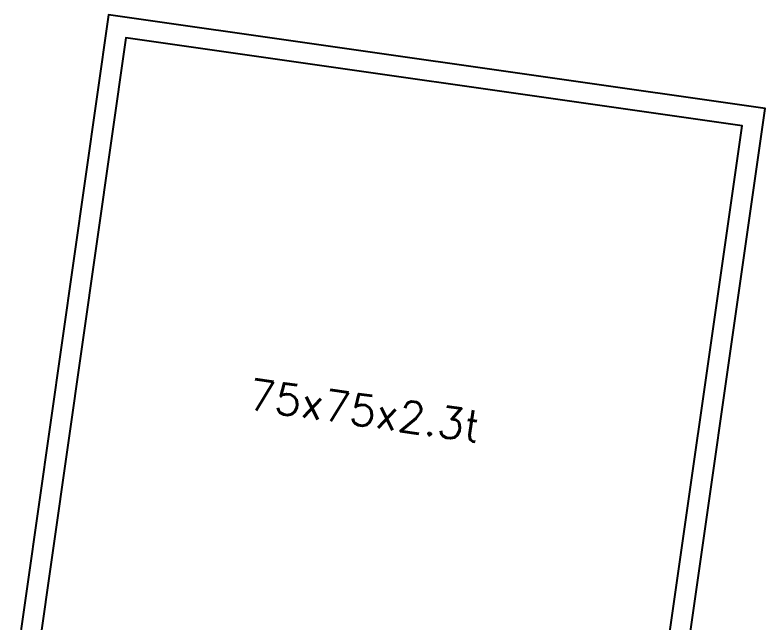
# Model space of a CAD drawing. Extents: x -3378 to 102197, y -3799 to 48702.
# Drawn here: x 84485.9 to 84570.7, y 9076.7 to 9145.4 of the extents above; entities that cross this region are included whole.
import ezdxf

# ---------------------------------------------------------------- set-up
doc = ezdxf.new("R2010")
doc.units = 0
for name, color, linetype in [('GM_SECT_15', 15, 'Continuous'), ('視覺模型鋁擠型暫替材質文字', 1, 'Continuous'), ('金屬面材 METAL PANEL', 2, 'Continuous'), ('鐵件', 6, 'Continuous')]:
    doc.layers.add(name, color=color, linetype=linetype)
doc.layers.add('不顯示', color=254, linetype='Continuous', plot=False)
doc.styles.add('DIM', font='simplex.shx', dxfattribs={"bigfont": 'chineset.shx'})

# ---------------------------------------------------------------- blocks, each defined once
blk = doc.blocks.new('75x75x2.3t')
at = {"layer": 'GM_SECT_15'}
for points in [[(0, -75), (75, -75), (75, 0), (0, 0)], [(2.3, -72.7), (72.7, -72.7), (72.7, -2.3), (2.3, -2.3)]]:
    blk.add_lwpolyline(points, close=True, dxfattribs=at)
at = {"layer": '不顯示', "linetype": 'Continuous', "insert": (21.789, -38.48), "char_height": 3.5, "attachment_point": 1, "style": 'DIM'}
blk.add_mtext_dynamic_manual_height_columns('75x75x2.3t', width=3.4858, gutter_width=17.5, heights=[0], dxfattribs=at)
blk = doc.blocks.new('陽台帷幕下方固定')
at = {"layer": '視覺模型鋁擠型暫替材質文字', "linetype": 'Continuous', "rotation": 351.8790773316201}
blk.add_blockref('75x75x2.3t', (-349.387, 70.628, 0), dxfattribs=at)
blk = doc.blocks.new('懸掛單元')
at = {"layer": '視覺模型鋁擠型暫替材質文字', "linetype": 'Continuous', "rotation": 351.8790773316201}
blk.add_blockref('75x75x2.3t', (-315.788, -59.371, 0), dxfattribs=at)
at = {"layer": '鐵件'}
blk.add_blockref('陽台帷幕下方固定', (33.599, -129.999), dxfattribs=at)

msp = doc.modelspace()

# ---------------------------------------------------------------- block references
at = {"layer": '金屬面材 METAL PANEL', "linetype": 'Continuous'}
msp.add_blockref('懸掛單元', (84812.268, 9204.746, 0), dxfattribs=at)

doc.saveas('drawing.dxf')
